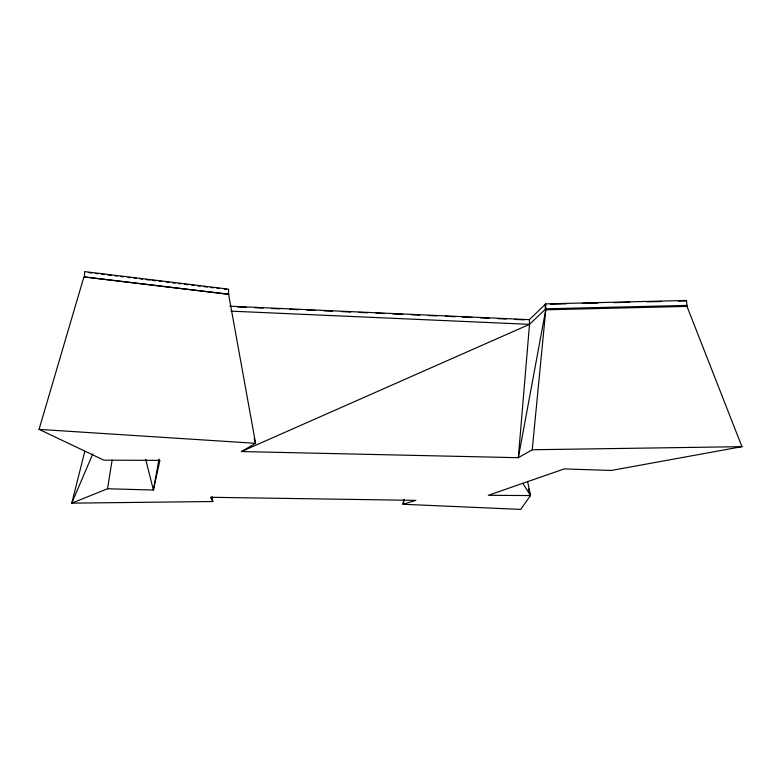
<?xml version="1.0" encoding="UTF-8"?>
<svg xmlns="http://www.w3.org/2000/svg" width="781" height="781" viewBox="0 0 781 781"><rect width="100%" height="100%" fill="white"/><g stroke="black" fill="none" stroke-linecap="round" stroke-linejoin="round"><path stroke-width="1.17" d="M527.595 481.35L530.484 495.574L488.32 495.3L564.263 468.912L611.289 470.465L741.95 446.664L686.997 306.406L686.519 300.46L545.724 303.887L529.362 319.663L529.508 324.34L518.33 457.695L241.397 451.555L255.582 443.315L228.579 294.193L83.928 276.835L39.05 429.374L103.902 460.165L159.91 460.37L153.379 490.029L107.524 488.769L71.774 503.149L84.778 451.447M686.997 306.406L545.743 309.803L518.33 457.695L532.232 449.758L545.89 308.798L545.724 303.887M107.524 488.769L112.122 460.116M403.816 499.469L402.996 504.262L520.702 509.397L530.484 495.574L528.337 488.594M159.021 459.033L153.379 490.029L145.705 459.306M404.373 499.586L402.996 504.262L415.882 500.367L210.558 497.282L212.793 501.519L71.774 503.149L92.812 453.888M228.579 294.193L228.569 289.146L84.612 271.603L84.426 277.011L228.911 294.349M241.397 451.555L529.508 324.34L545.89 308.798L687.016 305.41M684.234 301.271L686.519 300.46M550.566 304.19L566.41 303.799M582.245 303.418L598.08 303.028M613.925 302.647L629.759 302.257M646.814 301.847L661.429 301.486M678.494 301.075L683.365 300.949M532.232 449.758L741.95 446.664M229.79 306.191L529.362 319.663M237.551 306.953L246.054 307.333M254.567 307.714L263.07 308.105M271.573 308.485L280.086 308.866M289.8 309.305L298.313 309.686M306.816 310.067L315.319 310.447M323.832 310.828L332.335 311.209M342.058 311.648L350.562 312.029M359.075 312.41L367.578 312.79M376.081 313.171L384.594 313.552M393.097 313.942L402.82 314.372M411.323 314.753L419.827 315.143M428.339 315.524L436.843 315.905M445.346 316.285L455.069 316.725M462.362 317.047L472.085 317.486M480.588 317.867L489.101 318.248M497.604 318.628L506.108 319.009M514.62 319.4L524.334 319.829M230.942 311.141L529.508 324.34M39.05 429.374L255.582 443.315L254.157 438.649M88.438 272.579L92.041 273.018M95.653 273.457L98.055 273.75M101.657 274.19L104.058 274.482M107.661 274.922L111.273 275.361M114.875 275.8L117.277 276.093M120.879 276.533L123.281 276.825M128.094 277.411L130.495 277.704M134.098 278.143L136.499 278.436M140.102 278.876L142.513 279.159M146.115 279.598L149.718 280.037M152.119 280.33L155.722 280.769M159.334 281.209L161.735 281.502M166.538 282.087L168.94 282.38M172.542 282.82L174.944 283.113M178.556 283.552L180.958 283.845M184.56 284.284L188.162 284.723M191.775 285.163L194.176 285.455M197.778 285.895L200.18 286.178M203.782 286.617L207.385 287.057M210.997 287.496L213.398 287.789M217.001 288.228L219.402 288.521M224.215 289.107L226.617 289.4M522.762 483.214L530.484 495.574M212.1 496.706L212.793 501.519M545.167 304.424L545.333 309.325"/></g></svg>
